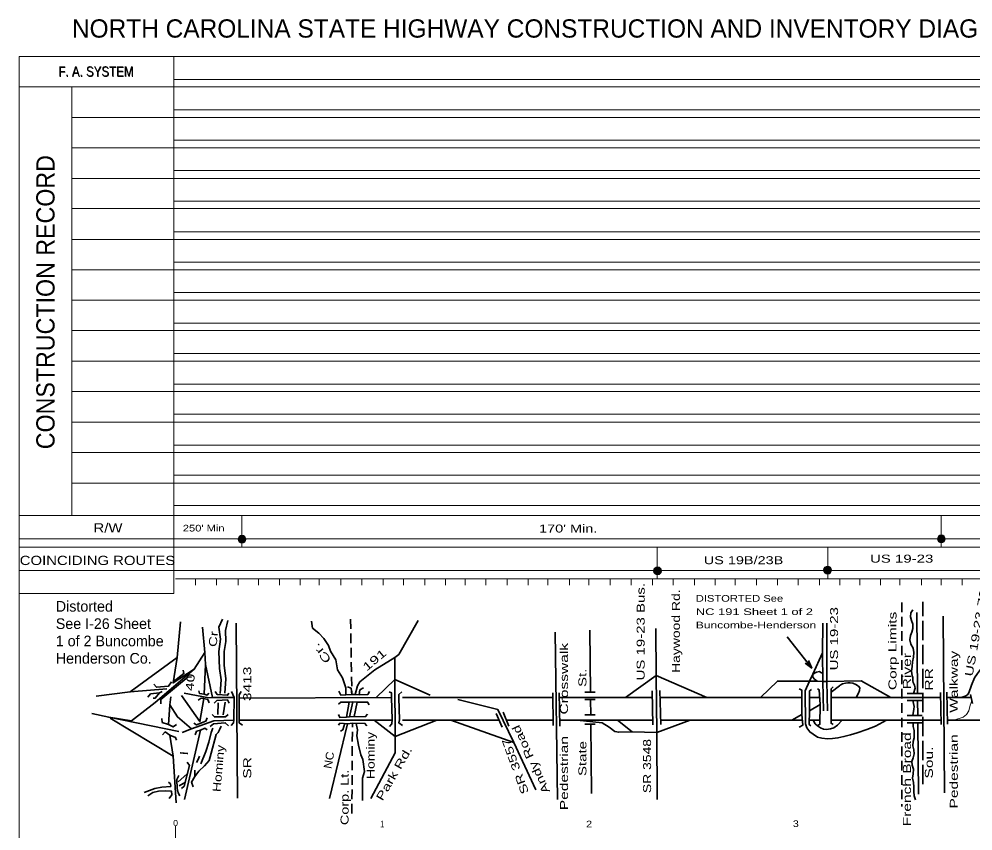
# Model space of a CAD drawing. Extents: x 2156451 to 2158122, y 1158604 to 1159893.
# Drawn here: x 2156451 to 2157166, y 1159284 to 1159893 of the extents above; entities that cross this region are included whole.
import ezdxf
from ezdxf.enums import TextEntityAlignment as Align

# ---------------------------------------------------------------- set-up
doc = ezdxf.new("R2010")
doc.units = 0
doc.header["$LTSCALE"] = 2.4
doc.linetypes.add('LONG_DASHED', pattern=[7.5, 6, -1.5])
doc.linetypes.add('MEDIUM_DASHED', pattern=[4.5, 3, -1.5])
doc.layers.add('1', color=7, linetype='Continuous', lineweight=13)

msp = doc.modelspace()

# ---------------------------------------------------------------- hatches: boundary and pattern name
at = {"layer": '1'}
for points in [[(2156621.024, 1159502.979, 1), (2156615.135, 1159502.979, 1)], [(2157145.305, 1159503.238, 1), (2157139.416, 1159503.238, 1)], [(2157060.006, 1159479.837, 1), (2157054.117, 1159479.837, 1)], [(2156932.529, 1159479.286, 1), (2156926.64, 1159479.286, 1)]]:
    msp.add_hatch(color=256, dxfattribs=at).paths.add_polyline_path(points)

# ---------------------------------------------------------------- linework, layer by layer
for p, q in [((2156451.028, 1159865.148), (2158122.415, 1159865.148)), ((2156451.028, 1159865.148), (2156451.028, 1159462.204)), ((2156566.867, 1159462.204), (2156566.867, 1159865.148)), ((2156566.867, 1159847.763), (2158122.415, 1159847.763)), ((2156451.028, 1159842.273), (2158122.415, 1159842.273)), ((2156490.556, 1159842.273), (2156490.556, 1159520.742)), ((2156490.556, 1159819.215), (2157377.862, 1159819.215)), ((2156566.867, 1159825.071), (2157377.862, 1159825.071)), ((2156566.867, 1159802.196), (2158122.415, 1159802.196)), ((2156490.556, 1159796.523), (2158122.415, 1159796.523)), ((2156566.867, 1159779.504), (2158122.415, 1159779.504)), ((2156490.556, 1159773.648), (2158122.415, 1159773.648)), ((2156566.867, 1159756.446), (2158122.415, 1159756.446)), ((2156490.556, 1159750.956), (2158122.415, 1159750.956)), ((2156566.867, 1159733.571), (2158122.415, 1159733.571)), ((2156490.556, 1159727.898), (2158122.415, 1159727.898)), ((2156490.556, 1159705.023), (2158122.415, 1159705.023)), ((2156566.867, 1159710.879), (2158122.415, 1159710.879)), ((2156566.867, 1159688.004), (2158122.415, 1159688.004)), ((2156490.556, 1159682.331), (2158122.415, 1159682.331)), ((2156566.867, 1159665.129), (2158122.415, 1159665.129)), ((2156490.556, 1159659.456), (2158122.415, 1159659.456)), ((2156566.867, 1159642.254), (2158122.415, 1159642.254)), ((2156490.556, 1159636.581), (2158122.415, 1159636.581)), ((2156566.867, 1159619.379), (2158122.415, 1159619.379)), ((2156490.556, 1159613.706), (2158122.415, 1159613.706)), ((2156490.556, 1159590.831), (2158122.415, 1159590.831)), ((2156566.867, 1159596.687), (2158122.415, 1159596.687)), ((2156566.867, 1159573.629), (2158122.415, 1159573.629)), ((2156490.556, 1159568.139), (2158122.415, 1159568.139)), ((2156566.867, 1159550.937), (2158122.415, 1159550.937)), ((2156490.556, 1159545.081), (2158122.415, 1159545.081)), ((2156566.867, 1159528.245), (2158122.415, 1159528.245)), ((2156451.028, 1159520.742), (2158122.415, 1159520.742)), ((2156451.028, 1159520.742), (2158121.774, 1159520.742)), ((2156617.932, 1159520.742), (2156617.932, 1159497.122)), ((2157142.31, 1159520.742), (2157142.31, 1159497.122)), ((2156450.942, 1159503.166), (2158122.415, 1159503.166)), ((2156451.028, 1159497.122), (2158122.415, 1159497.122)), ((2156929.208, 1159497.122), (2156929.208, 1159473.298)), ((2157057.23, 1159497.122), (2157057.23, 1159473.298)), ((2156450.942, 1159479.546), (2158119.822, 1159479.546)), ((2156568.258, 1159473.298), (2158122.415, 1159473.298)), ((2156583.284, 1159468.566), (2156583.284, 1159473.298)), ((2156598.984, 1159468.566), (2156598.984, 1159473.298)), ((2156615.182, 1159468.566), (2156615.182, 1159473.298)), ((2156630.4, 1159468.566), (2156630.4, 1159473.298)), ((2156646.152, 1159468.566), (2156646.152, 1159473.298)), ((2156661.638, 1159468.566), (2156661.638, 1159473.298)), ((2156675.98, 1159468.566), (2156675.98, 1159473.298)), ((2156692.266, 1159468.566), (2156692.266, 1159473.298)), ((2156707.93, 1159468.566), (2156707.93, 1159473.298)), ((2156723.86, 1159468.566), (2156723.86, 1159473.298)), ((2156739.258, 1159468.566), (2156739.258, 1159473.298)), ((2156755.1, 1159468.566), (2156755.1, 1159473.298)), ((2156770.544, 1159468.566), (2156770.544, 1159473.298)), ((2156785.406, 1159468.566), (2156785.406, 1159473.298)), ((2156800.892, 1159468.566), (2156800.892, 1159473.298)), ((2156816.926, 1159468.566), (2156816.926, 1159473.298)), ((2156832.502, 1159468.566), (2156832.502, 1159473.298)), ((2156847.364, 1159468.566), (2156847.364, 1159473.298)), ((2156863.65, 1159468.566), (2156863.65, 1159473.298)), ((2156878.158, 1159468.566), (2156878.158, 1159473.298)), ((2156894.024, 1159468.566), (2156894.024, 1159473.298)), ((2156909.866, 1159468.566), (2156909.866, 1159473.298)), ((2156925.708, 1159468.566), (2156925.708, 1159473.298)), ((2156941.194, 1159468.566), (2156941.194, 1159473.298)), ((2156957.214, 1159468.566), (2156957.214, 1159473.298)), ((2156972.788, 1159468.566), (2156972.788, 1159473.298)), ((2156987.772, 1159468.566), (2156987.772, 1159473.298)), ((2157003.88, 1159468.566), (2157003.88, 1159473.298)), ((2157019.544, 1159468.566), (2157019.544, 1159473.298)), ((2157034.942, 1159468.566), (2157034.942, 1159473.298)), ((2157050.968, 1159468.566), (2157050.968, 1159473.298)), ((2157066.364, 1159468.566), (2157066.364, 1159473.298)), ((2157081.316, 1159468.566), (2157081.316, 1159473.298)), ((2157096.624, 1159468.566), (2157096.624, 1159473.298)), ((2157111.308, 1159468.566), (2157111.308, 1159473.298)), ((2157127.506, 1159468.566), (2157127.506, 1159473.298)), ((2157142.134, 1159468.566), (2157142.134, 1159473.298)), ((2157157.886, 1159468.566), (2157157.886, 1159473.298)), ((2156451.028, 1159462.204), (2156566.867, 1159462.204)), ((2156568.258, 1159276.792), (2156568.258, 1159287.886))]:
    msp.add_line(p, q, dxfattribs=at)
at = {"layer": '1', "linetype": 'MEDIUM_DASHED', "lineweight": 35}
for p, q in [((2157112.794, 1159455.532), (2157112.728, 1159302.52)), ((2156699.43, 1159443.08), (2156700.442, 1159386.418)), ((2156700.446, 1159297.278), (2156700.818, 1159364.94))]:
    msp.add_line(p, q, dxfattribs=at)
at = {"layer": '1', "linetype": 'LONG_DASHED', "lineweight": 35}
msp.add_line((2157128.356, 1159319.384), (2157128.356, 1159455.952), dxfattribs=at)
at = {"layer": '1', "lineweight": 35}
for p, q in [((2157123.91, 1159448.142), (2157124.46, 1159387.346)), ((2156613.758, 1159440.028), (2156614.59, 1159308.824)), ((2157143.67, 1159445.178), (2157144.658, 1159312.712)), ((2156852.904, 1159433.358), (2156854.638, 1159307.672)), ((2156878.896, 1159434.778), (2156879.342, 1159388.26)), ((2157045.23, 1159406.284), (2157026.688, 1159429.76)), ((2156590.69, 1159409.046), (2156590.142, 1159418.144)), ((2156552.946, 1159380.532), (2156582.228, 1159405.474)), ((2156577.596, 1159399.69), (2156580.09, 1159399.482)), ((2156718.69, 1159384.26), (2156732.624, 1159397.732)), ((2156732.624, 1159397.732), (2156759.014, 1159386.052)), ((2156928.5, 1159400.694), (2156905.612, 1159384.156)), ((2156928.5, 1159400.694), (2156966.522, 1159384.156)), ((2156534.346, 1159388.45), (2156561.652, 1159390.826)), ((2156702.832, 1159386.418), (2156704.556, 1159392.976)), ((2156931.288, 1159389.52), (2156931.96, 1159363.996)), ((2156615.838, 1159383.886), (2156730.234, 1159384.302)), ((2156738.388, 1159384.156), (2156851.214, 1159384.156)), ((2156851.172, 1159387.708), (2156851.46, 1159363.148)), ((2156855.792, 1159387.708), (2156856.37, 1159362.858)), ((2156855.874, 1159384.156), (2156925.634, 1159384.156)), ((2156875.142, 1159388.26), (2156882.94, 1159388.26)), ((2156875.142, 1159382.77), (2156882.94, 1159382.77)), ((2156879.396, 1159382.77), (2156879.506, 1159371.214)), ((2156925.498, 1159389.368), (2156926.17, 1159363.844)), ((2156931.43, 1159384.156), (2157037.846, 1159384.156)), ((2157043.534, 1159384.156), (2157051.084, 1159384.156)), ((2157059.67, 1159384.156), (2157141.776, 1159384.156)), ((2157116.746, 1159387.346), (2157127.862, 1159387.346)), ((2157141.694, 1159388.088), (2157142.188, 1159364.116)), ((2157146.464, 1159388.186), (2157146.958, 1159364.214)), ((2157146.548, 1159384.156), (2157164.774, 1159384.156)), ((2157164.256, 1159386.644), (2157165.67, 1159379.84)), ((2156600.25, 1159380.352), (2156599.834, 1159371.618)), ((2156605.446, 1159380.768), (2156603.99, 1159371.204)), ((2156696.304, 1159369.586), (2156698.51, 1159380.808)), ((2156701.176, 1159380.9), (2156698.602, 1159369.678)), ((2157116.746, 1159381.91), (2157127.862, 1159381.91)), ((2157124.51, 1159381.91), (2157124.61, 1159370.788)), ((2156518.122, 1159369.446), (2156570.752, 1159358.756)), ((2156808.694, 1159372.396), (2156813.026, 1159361.996)), ((2156813.748, 1159373.264), (2156818.08, 1159362.862)), ((2156875.142, 1159371.214), (2156882.94, 1159371.214)), ((2157116.746, 1159370.788), (2157127.862, 1159370.788)), ((2156616.044, 1159367.252), (2156730.61, 1159367.252)), ((2156738.388, 1159367.182), (2156810.866, 1159367.182)), ((2156821.848, 1159350.502), (2156774.706, 1159367.182)), ((2156816.282, 1159367.182), (2156851.414, 1159367.182)), ((2156856.27, 1159367.182), (2156926.082, 1159367.182)), ((2156875.142, 1159364.278), (2156882.94, 1159364.278)), ((2156879.574, 1159364.278), (2156880.072, 1159312.27)), ((2156931.876, 1159367.182), (2157038.202, 1159367.182)), ((2157043.312, 1159367.182), (2157051.334, 1159367.182)), ((2157059.67, 1159367.182), (2157142.126, 1159367.182)), ((2157116.746, 1159365.352), (2157127.862, 1159365.352)), ((2157124.66, 1159365.352), (2157125.144, 1159311.722)), ((2157146.898, 1159367.182), (2157189.864, 1159367.182)), ((2156566.4, 1159340.15), (2156564.026, 1159355.986)), ((2156576.764, 1159326.706), (2156570.322, 1159321.092)), ((2156570.946, 1159317.972), (2156575.726, 1159320.676))]:
    msp.add_line(p, q, dxfattribs=at)
at = {"layer": '1'}
for points in [[(2156450.942, 1159462.204), (2156450.942, 1158623.19), (2158117.052, 1158623.19)], [(2157165.288, 1159381.68), (2157163.992, 1159378.604), (2157162.844, 1159374.186), (2157161.254, 1159371.536), (2157158.692, 1159369.592), (2157151.724, 1159367.182)]]:
    msp.add_lwpolyline(points, dxfattribs=at)
at = {"layer": '1', "lineweight": 35}
for points in [[(2157120.946, 1159450.096), (2157119.462, 1159447.812), (2157119.216, 1159444.872), (2157119.964, 1159442.098), (2157120.93, 1159439.268), (2157120.946, 1159436.086), (2157120.204, 1159433.308), (2157119.268, 1159430.654), (2157118.722, 1159427.606), (2157119.54, 1159424.244), (2157121.192, 1159421.266), (2157121.686, 1159418.072), (2157121.44, 1159414.486), (2157120.698, 1159411.016), (2157120.452, 1159407.432), (2157119.958, 1159403.948), (2157120.452, 1159400.42), (2157120.946, 1159399.312), (2157120.946, 1159398), (2157120.946, 1159396.688), (2157121.192, 1159395.478), (2157121.686, 1159394.516), (2157122.152, 1159393.54), (2157122.428, 1159392.342), (2157122.674, 1159391.276), (2157121.432, 1159387.346)], [(2156571.94, 1159441.106), (2156569.566, 1159414.184), (2156534.346, 1159388.45), (2156508.626, 1159385.282)], [(2156603.368, 1159443.148), (2156600.666, 1159436.91), (2156601.912, 1159427.968), (2156600.666, 1159418.82), (2156601.288, 1159405.928), (2156602.328, 1159397.402), (2156601.704, 1159387.214)], [(2156605.238, 1159387.422), (2156606.068, 1159398.234), (2156604.614, 1159408.63), (2156604.614, 1159418.82), (2156605.862, 1159426.306), (2156605.654, 1159434.622), (2156607.524, 1159442.108)], [(2156670.176, 1159441.57), (2156670.924, 1159436.338), (2156675.782, 1159432.6), (2156679.518, 1159428.488), (2156682.882, 1159423.254), (2156684.376, 1159419.142), (2156688.488, 1159412.414), (2156689.608, 1159404.938), (2156693.346, 1159398.956), (2156695.96, 1159391.48), (2156696.028, 1159386.326)], [(2156750.146, 1159441.944), (2156735.572, 1159416.526), (2156732.584, 1159414.282), (2156717.636, 1159404.938), (2156706.424, 1159395.966), (2156704.556, 1159392.976)], [(2157053.396, 1159439.938), (2157053.27, 1159417.776), (2157053.396, 1159396.236), (2157053.888, 1159374.2)], [(2157056.552, 1159439.938), (2157056.552, 1159396.27), (2157057.044, 1159374.272)], [(2156569.566, 1159414.184), (2156566.4, 1159395.18), (2156582.228, 1159405.474), (2156590.142, 1159418.144), (2156588.56, 1159437.146)], [(2156928.212, 1159435.944), (2156928.5, 1159400.694), (2156929.078, 1159357.932), (2156929.368, 1159307.656)], [(2156714.646, 1159308.494), (2156732.956, 1159342.884), (2156732.932, 1159354.974), (2156732.624, 1159397.732), (2156732.584, 1159414.282)], [(2157053.27, 1159417.776), (2157046.05, 1159401.688), (2157043.588, 1159396.598), (2157040.308, 1159389.21), (2157040.472, 1159364.422), (2157041.456, 1159361.63), (2157043.752, 1159358.512), (2157046.214, 1159356.706), (2157049.496, 1159354.572), (2157052.778, 1159353.75), (2157056.88, 1159353.258), (2157060.654, 1159353.422), (2157064.756, 1159353.916), (2157069.35, 1159354.9), (2157074.274, 1159356.214), (2157079.36, 1159357.856), (2157086.416, 1159360.318), (2157092.98, 1159362.78), (2157101.152, 1159367.182)], [(2157042.688, 1159411.922), (2157045.23, 1159406.284), (2157040.334, 1159410.064)], [(2156574.062, 1159404.888), (2156574.478, 1159402.186), (2156566.58, 1159395.948)], [(2156595.886, 1159384.302), (2156590.69, 1159409.046), (2156589.65, 1159386.798), (2156586.324, 1159387.214), (2156585.702, 1159389.294)], [(2157157.136, 1159384.156), (2157160.14, 1159385.276), (2157161.838, 1159386.328), (2157162.93, 1159387.702), (2157165.052, 1159393.624), (2157167.26, 1159399.014), (2157169.378, 1159402.282), (2157171.586, 1159405.374)], [(2156577.596, 1159399.69), (2156557.228, 1159382.848), (2156557.228, 1159379.52)], [(2157049.332, 1159396.598), (2157043.588, 1159396.598), (2157019.468, 1159396.598), (2157006.65, 1159384.156)], [(2157052.778, 1159402.508), (2157050.972, 1159403.658), (2157048.676, 1159403.33), (2157046.05, 1159401.688), (2157046.05, 1159399.554), (2157047.198, 1159398.076), (2157049.332, 1159396.598), (2157053.396, 1159396.236), (2157056.552, 1159396.27), (2157082.314, 1159396.762), (2157104.594, 1159384.156)], [(2156552.032, 1159394.284), (2156553.904, 1159391.996), (2156563.048, 1159392.828), (2156565.126, 1159395.948)], [(2156697.13, 1159392.398), (2156699.89, 1159391.202), (2156700.442, 1159386.418)], [(2156709.084, 1159391.57), (2156706.418, 1159390.006), (2156705.866, 1159386.326)], [(2157035.712, 1159390.688), (2157037.846, 1159389.704), (2157037.846, 1159371.646), (2157030.2, 1159367.182)], [(2157044.902, 1159390.36), (2157043.588, 1159389.21), (2157043.424, 1159374.272), (2157051.466, 1159379.032), (2157050.644, 1159390.032), (2157049.496, 1159390.852)], [(2157078.408, 1159384.156), (2157080.18, 1159387.406), (2157081, 1159389.54), (2157081.164, 1159391.51), (2157080.18, 1159392.822), (2157078.212, 1159394.136), (2157076.078, 1159395.12), (2157074.11, 1159395.286), (2157072.304, 1159395.286), (2157070.5, 1159395.12), (2157068.366, 1159394.628), (2157066.562, 1159393.48), (2157065.904, 1159392.986), (2157059.67, 1159388.188)], [(2157061.146, 1159392.33), (2157059.67, 1159390.688), (2157059.67, 1159364.914), (2157061.31, 1159364.094)], [(2156547.46, 1159384.51), (2156549.538, 1159387.006), (2156556.19, 1159387.838)], [(2156558.268, 1159388.67), (2156556.19, 1159387.838), (2156553.072, 1159383.886), (2156551.41, 1159383.68)], [(2156564.71, 1159384.718), (2156564.086, 1159378.896), (2156562.84, 1159364.134)], [(2156585.286, 1159382.224), (2156587.572, 1159383.68), (2156589.442, 1159383.472), (2156586.532, 1159366.212), (2156572.816, 1159385.758)], [(2156612.304, 1159384.302), (2156595.886, 1159384.302), (2156593.184, 1159384.094), (2156574.686, 1159387.422)], [(2156589.442, 1159383.472), (2156592.352, 1159382.848), (2156593.392, 1159380.352)], [(2156589.65, 1159386.798), (2156591.936, 1159385.966), (2156593.184, 1159387.63)], [(2156597.132, 1159380.144), (2156599.21, 1159382.016), (2156607.316, 1159382.432), (2156608.562, 1159379.936)], [(2156597.964, 1159388.67), (2156599.418, 1159386.59), (2156607.316, 1159385.966), (2156608.148, 1159387.63)], [(2156611.888, 1159367.252), (2156612.304, 1159384.302), (2156610.226, 1159388.878)], [(2156617.5, 1159388.878), (2156615.838, 1159386.174), (2156615.838, 1159383.886), (2156616.044, 1159367.252), (2156616.044, 1159365.174), (2156618.538, 1159363.51)], [(2156690.602, 1159388.902), (2156692.258, 1159386.142), (2156696.028, 1159386.326), (2156700.442, 1159386.418), (2156702.832, 1159386.418), (2156705.866, 1159386.326), (2156712.394, 1159386.602), (2156713.59, 1159388.81)], [(2156728.302, 1159388.626), (2156730.234, 1159387.706), (2156730.234, 1159384.302), (2156730.6, 1159367.654), (2156730.508, 1159364.436), (2156728.578, 1159362.504)], [(2156738.324, 1159363.24), (2156735.658, 1159365.264), (2156736.026, 1159367.562), (2156735.75, 1159384.028), (2156735.658, 1159386.51), (2156737.774, 1159388.534)], [(2156779.952, 1159382.868), (2156809.916, 1159375.174), (2156821.848, 1159350.502), (2156838.29, 1159314.952)], [(2156552.946, 1159380.532), (2156535.138, 1159366.676), (2156518.122, 1159369.446), (2156505.46, 1159372.218)], [(2156564.086, 1159378.896), (2156569.698, 1159369.748), (2156580.298, 1159360.806), (2156573.232, 1159357.896)], [(2156690.51, 1159379.152), (2156692.166, 1159380.808), (2156698.51, 1159380.808), (2156701.176, 1159380.9), (2156704.302, 1159380.808), (2156712.21, 1159380.808), (2156713.406, 1159378.784)], [(2156704.486, 1159380.716), (2156702.188, 1159369.954), (2156710.372, 1159369.862), (2156712.118, 1159371.702)], [(2157051.466, 1159379.032), (2157051.3, 1159364.258), (2157049.496, 1159363.108), (2157047.856, 1159364.586), (2157046.298, 1159367.182)], [(2157121.044, 1159381.91), (2157121.934, 1159377.462), (2157121.686, 1159375.484), (2157120.964, 1159370.788)], [(2156519.31, 1159368.654), (2156566.4, 1159340.15), (2156568.774, 1159305.31)], [(2156568.866, 1159364.134), (2156566.372, 1159362.262), (2156562.84, 1159364.134), (2156558.268, 1159365.588), (2156558.06, 1159368.5)], [(2156591.936, 1159369.124), (2156590.898, 1159366.42), (2156584.038, 1159363.718), (2156581.96, 1159364.966)], [(2156595.678, 1159371.618), (2156597.34, 1159369.748), (2156605.654, 1159369.748), (2156607.732, 1159371.412)], [(2156702.188, 1159369.954), (2156698.602, 1159369.678), (2156696.304, 1159369.586), (2156691.522, 1159369.218), (2156690.51, 1159371.518)], [(2157035.876, 1159361.96), (2157038.502, 1159363.436), (2157037.846, 1159371.646)], [(2157043.424, 1159374.272), (2157043.26, 1159363.93), (2157044.41, 1159363.108)], [(2156580.298, 1159360.806), (2156596.924, 1159366.836), (2156611.888, 1159367.252), (2156611.68, 1159365.174), (2156610.018, 1159363.302)], [(2156602.536, 1159362.678), (2156601.288, 1159359.974), (2156600.25, 1159358.104), (2156598.586, 1159356.44), (2156594.846, 1159342.508), (2156593.392, 1159337.102), (2156590.066, 1159332.944), (2156585.702, 1159328.992), (2156582.792, 1159325.042), (2156582.584, 1159329.824)], [(2156591.936, 1159359.974), (2156590.274, 1159361.222), (2156586.948, 1159359.766)], [(2156587.156, 1159334.4), (2156590.898, 1159343.756), (2156593.184, 1159350.826), (2156595.054, 1159357.896), (2156596.092, 1159361.222)], [(2156607.94, 1159363.094), (2156605.446, 1159365.38), (2156596.716, 1159364.55), (2156594.222, 1159362.47)], [(2156683.628, 1159308.494), (2156697.082, 1159364.566), (2156700.818, 1159364.94), (2156703.66, 1159364.804), (2156709.788, 1159364.94), (2156711.656, 1159363.07)], [(2156697.082, 1159364.566), (2156691.476, 1159364.94), (2156690.356, 1159363.444)], [(2156695.214, 1159364.94), (2156693.718, 1159360.08), (2156691.85, 1159358.958)], [(2156703.66, 1159364.804), (2156704.556, 1159360.08), (2156704.182, 1159355.594), (2156705.304, 1159348.492), (2156707.172, 1159341.388), (2156708.666, 1159337.65), (2156709.788, 1159328.68), (2156708.292, 1159323.82), (2156708.292, 1159306.998)], [(2156717.27, 1159367.252), (2156732.932, 1159354.974), (2156764.192, 1159367.252)], [(2156910.596, 1159358.51), (2156900.488, 1159358.22), (2156897.6, 1159358.798), (2156893.268, 1159361.976), (2156888.07, 1159365.154), (2156869.322, 1159367.182)], [(2156953.948, 1159367.182), (2156929.078, 1159357.932), (2156910.596, 1159358.51), (2156899.564, 1159367.182)], [(2157049.496, 1159363.108), (2157051.63, 1159361.466), (2157053.926, 1159360.482), (2157056.224, 1159360.154), (2157059.342, 1159360.81), (2157061.802, 1159361.63), (2157064.428, 1159363.6), (2157068.008, 1159367.182)], [(2157122.922, 1159307.498), (2157121.938, 1159310.448), (2157121.686, 1159313.796), (2157121.686, 1159317.252), (2157121.44, 1159320.604), (2157120.698, 1159323.752), (2157121.19, 1159327.004), (2157121.44, 1159330.4), (2157120.452, 1159333.446), (2157120.146, 1159336.292), (2157121.186, 1159339.11), (2157121.934, 1159341.896), (2157121.686, 1159345.032), (2157120.946, 1159347.964), (2157121.192, 1159351.146), (2157121.934, 1159353.932), (2157121.934, 1159357.172), (2157121.934, 1159358.334), (2157121.934, 1159359.498), (2157121.714, 1159360.57), (2157121.44, 1159361.476), (2157121.22, 1159362.548), (2157121.154, 1159365.352)], [(2156558.476, 1159356.232), (2156560.554, 1159358.52), (2156564.026, 1159355.986), (2156568.244, 1159354.152), (2156568.866, 1159352.282)], [(2156583, 1159356.232), (2156584.038, 1159358.936), (2156586.948, 1159359.766), (2156574.894, 1159307.784)], [(2156586.324, 1159340.222), (2156585.286, 1159337.726), (2156583.83, 1159335.438)], [(2156576.972, 1159335.854), (2156578.636, 1159333.36), (2156574.686, 1159317.764), (2156572.816, 1159316.1)], [(2156570.738, 1159325.666), (2156569.282, 1159322.754), (2156569.49, 1159315.894), (2156570.114, 1159312.774), (2156571.568, 1159310.486)], [(2156544.758, 1159312.982), (2156552.656, 1159315.894), (2156558.06, 1159316.932), (2156564.71, 1159317.556), (2156564.502, 1159319.428), (2156562.84, 1159320.884)], [(2156582.792, 1159325.042), (2156580.298, 1159320.884), (2156581.336, 1159317.348)], [(2156563.464, 1159308.616), (2156565.542, 1159311.318), (2156565.126, 1159314.022), (2156560.554, 1159314.23), (2156555.566, 1159314.022), (2156551.202, 1159312.982), (2156547.46, 1159310.486)]]:
    msp.add_lwpolyline(points, dxfattribs=at)
at = {"layer": '1'}
for centre in [(2156618.079, 1159502.979), (2157142.36, 1159503.238), (2157057.061, 1159479.837), (2156929.584, 1159479.286)]:
    msp.add_circle(centre, 2.944, dxfattribs=at)

# ---------------------------------------------------------------- texts
for s, height, p in [('NORTH CAROLINA STATE HIGHWAY CONSTRUCTION AND INVENTORY DIAGRAM', 13.71, (2156490.556, 1159879.239)), ('Distorted', 8, (2156478.46, 1159448.664)), ('See I-26 Sheet', 8, (2156478.46, 1159435.664)), ('1 of 2 Buncombe', 8, (2156478.46, 1159422.664)), ('Henderson Co.', 8, (2156478.46, 1159409.664))]:
    msp.add_text(s, height=height, dxfattribs=at).set_placement(p)
for s, height, width, p in [('F. A. SYSTEM', 7.615, 0.85, (2156508.547, 1159850.142)), ('F. A. SYSTEM', 7.615, 0.85, (2156508.913, 1159849.776)), ('R/W', 6.953, 1.2, (2156517.62, 1159508.046)), ('COINCIDING ROUTES', 6.953, 1.2, (2156509.721, 1159483.63)), ('1', 5, 0.7, (2156723.258, 1159286.852)), ('2', 5, 1.25, (2156878.258, 1159286.852)), ('3', 5, 1.2, (2157033.257, 1159287.116))]:
    msp.add_text(s, height=height, dxfattribs=dict(at, width=width)).set_placement(p, align=Align.CENTER)
for s, height, rotation, width, p in [('CONSTRUCTION RECORD', 13.71, 90, 0.95, (2156477.563, 1159680.812)), ('0', 4.5, 180, 1.1, (2156568.257, 1159292.386))]:
    msp.add_text(s, height=height, rotation=rotation, dxfattribs=dict(at, width=width)).set_placement(p, align=Align.CENTER)
for s, height, width, p in [("250' Min ", 5, 1.25, (2156573.67, 1159508.79)), ("170' Min.", 6, 1.35, (2156840.798, 1159508.02)), ('US 19B/23B', 6, 1.35, (2156964.254, 1159484.252)), ('US 19-23', 6, 1.4, (2157088.878, 1159485.42)), ('DISTORTED See', 5, 1.25, (2156958.264, 1159456.116)), ('NC 191 Sheet 1 of 2', 5, 1.45, (2156958.264, 1159446.118)), ('Buncombe-Henderson', 5, 1.35, (2156958.264, 1159436.118))]:
    msp.add_text(s, height=height, dxfattribs=dict(at, width=width)).set_placement(p)
for s, rotation, width, p in [('US 19-23 Bus.', 90, 1.4, (2156919.93, 1159397.078)), ('Haywood Rd.', 90, 1.3, (2156946.334, 1159402.738)), ('US 19-23-70', 80, 1.45, (2157165.762, 1159399.706)), ('US 19-23', 90, 1.4, (2157064.92, 1159404.642)), ('Corp Limits', 90, 1.45, (2157108.728, 1159389.796)), ('Cr', 85, 1.4, (2156599.002, 1159421.938)), ('Pedestrian     Crosswalk', 90, 1.45, (2156862.464, 1159299.748)), ('Cr.', 130, 1.55, (2156685.452, 1159412.91)), ('191', 40, 1.5, (2156711.566, 1159403.712)), ('Pedestrian     Walkway', 90, 1.45, (2157154.704, 1159301.036)), ('French Broad          River', 90, 1.45, (2157119.562, 1159287.65)), ('SR             3413', 90, 1.45, (2156624.982, 1159323.378)), ('State             St.', 90, 1.4, (2156876.262, 1159325.384)), ('Sou.             RR', 90, 1.45, (2157136.004, 1159323.52)), ('I              40', 85, 1.45, (2156577.388, 1159340.638)), ('Andy Road', 115, 1.4, (2156849.108, 1159313.958)), ('Hominy', 90, 1.3, (2156717.452, 1159323.138)), ('Hominy', 85, 1.3, (2156601.912, 1159313.19)), ('SR 3557', 110, 1.4, (2156833.266, 1159313.162)), ('SR 3548', 90, 1.3, (2156924.746, 1159312.568)), ('NC', 80, 1.1, (2156685.084, 1159330.496)), ('Park Rd.', 60, 1.45, (2156723.336, 1159306.214)), ('Corp. Lt.', 90, 1.35, (2156697.958, 1159288.554))]:
    msp.add_text(s, height=6, rotation=rotation, dxfattribs=dict(at, width=width)).set_placement(p)

doc.saveas('drawing.dxf')
